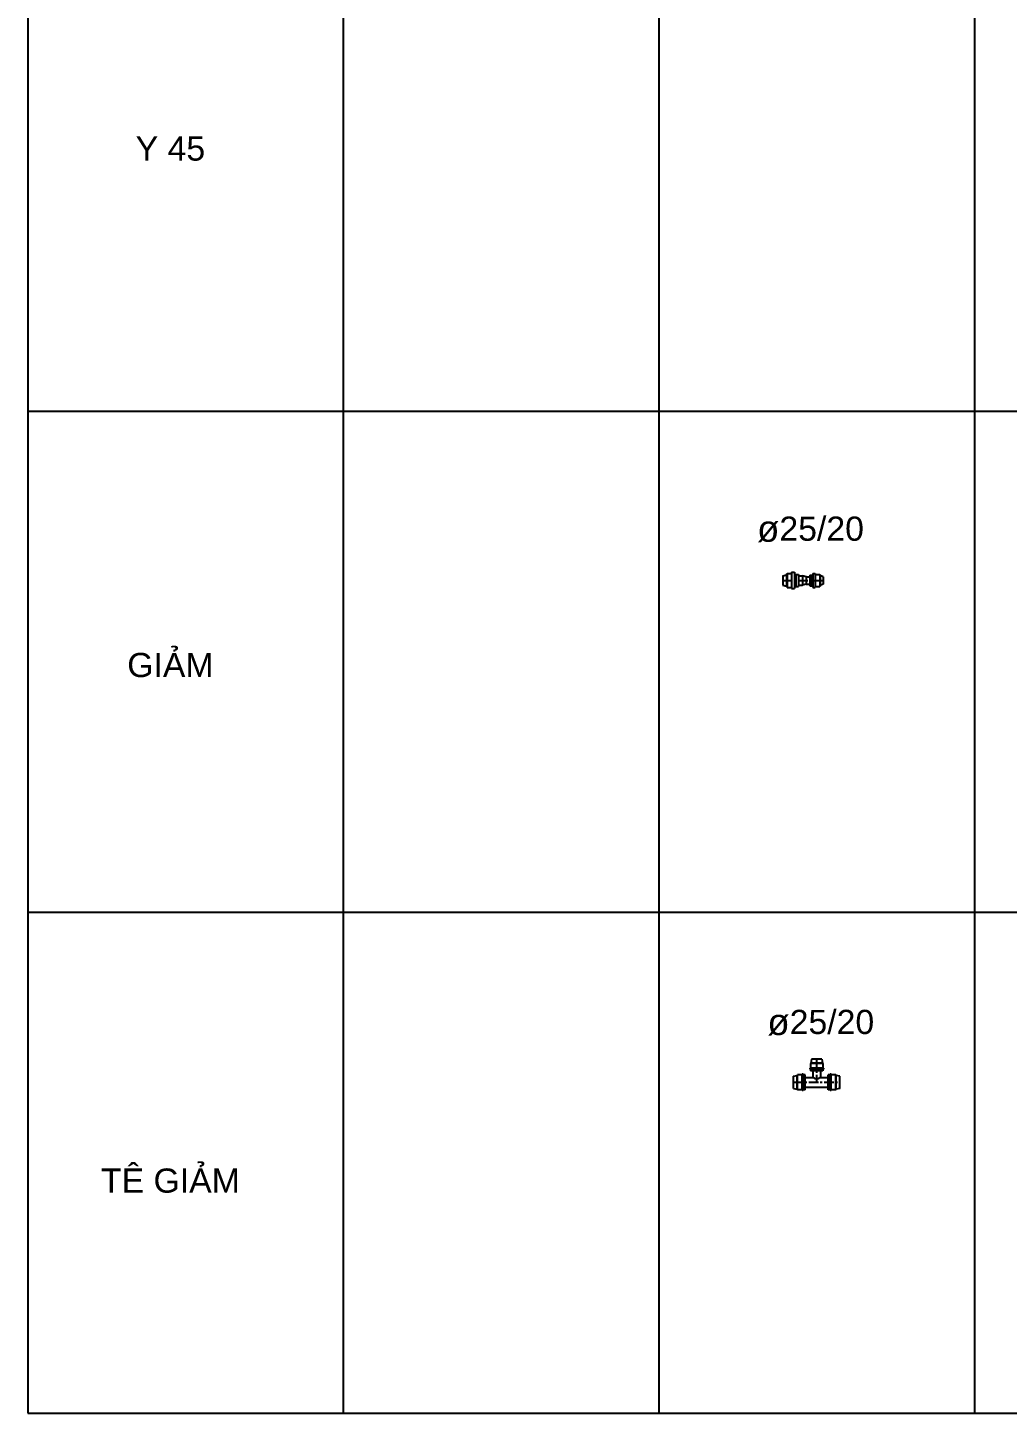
# Model space of a CAD drawing. Header units: millimetres. Extents: x 1218 to 72853, y -34712 to 16286.
# Drawn here: x 20687 to 23928, y -14644 to -10059 of the extents above; entities that cross this region are included whole.
import ezdxf
from ezdxf.enums import TextEntityAlignment as Align

# ---------------------------------------------------------------- set-up
doc = ezdxf.new("R2010")
doc.units = ezdxf.units.MM
doc.linetypes.add('CENTER', pattern=[50.8, 31.75, -6.35, 6.35, -6.35])
doc.styles.get("Standard").update_dxf_attribs({"font": 'arial.ttf'})

# ---------------------------------------------------------------- blocks, each defined once
blk = doc.blocks.new('GIAM-D25x20 HDPE')
at = {"linetype": 'Continuous'}
for p, q in [((-59.3, 15.5), (-47.2, 18.3)), ((-59.3, 15.5), (-59.3, -15.5)), ((-47.2, 18.3), (-45.3, 22.8)), ((-45.3, 22.8), (-30.9, 22.8)), ((-30.9, 27), (-21.1, 27)), ((-16.8, 15.5), (-21.1, 15.5)), ((-16.8, 19.7), (-7.2, 19.7)), ((-7.2, 19.7), (-7.2, -19.7)), ((-7.2, 15.5), (5.2, 15.5)), ((17.6, 12.2), (5.2, 15.5)), ((17.6, 12.2), (30, 12.2)), ((30, 17.2), (30, -17.2)), ((30, 17.2), (36.6, 17.2)), ((36.6, 12.2), (40.1, 12.2)), ((40.1, 23), (48, 23)), ((48, 19.6), (62.9, 19.6)), ((64.4, 16.1), (62.9, 19.6)), ((73.6, 12.2), (64.4, 16.1)), ((73.6, 12.2), (73.6, -12.2)), ((-59.3, -15.5), (-47.2, -18.3)), ((-47.2, -18.3), (-45.3, -22.8)), ((-45.3, -22.8), (-30.9, -22.8)), ((-30.9, -27), (-21.1, -27)), ((-16.8, -15.5), (-21.1, -15.5)), ((-16.8, -19.7), (-7.2, -19.7)), ((-7.2, -15.5), (5.2, -15.5)), ((17.6, -12.2), (5.2, -15.5)), ((17.6, -12.2), (30, -12.2)), ((30, -17.2), (36.6, -17.2)), ((36.6, -12.2), (40.1, -12.2)), ((40.1, -23), (48, -23)), ((48, -19.6), (62.9, -19.6)), ((64.4, -16.1), (62.9, -19.6)), ((73.6, -12.2), (64.4, -16.1))]:
    blk.add_line(p, q, dxfattribs=at)
at = {"color": 8, "linetype": 'CENTER'}
blk.add_line((-59.3, 0), (73.6, 0), dxfattribs=at)
at = {"color": 8, "linetype": 'Continuous'}
for p, q in [((-47.2, 18.3), (-47.2, -18.3)), ((-45.3, 22.8), (-45.3, -22.8)), ((-30.9, 27), (-30.9, -27)), ((-21.1, 27), (-21.1, -27)), ((-16.8, 19.7), (-16.8, -19.7)), ((5.2, 15.5), (5.2, -15.5)), ((17.6, 12.2), (17.6, -12.2)), ((36.6, 17.2), (36.6, -17.2)), ((40.1, 23), (40.1, -23)), ((48, 23), (48, -23)), ((62.9, 19.6), (62.9, -19.6)), ((64.4, 16.1), (64.4, -16.1))]:
    blk.add_line(p, q, dxfattribs=at)
at = {"linetype": 'Continuous', "flags": 1}
for p in [(-30.9, 0), (48, 0)]:
    blk.add_attdef('AMC', p, '', height=0.5, dxfattribs=at)
blk = doc.blocks.new('TE-D25x20 HDPE')
at = {"color": 8, "linetype": 'Continuous'}
for p, q in [((23, 46.7), (-23, 46.7)), ((20.7, 62.6), (-20.7, 62.6)), ((18.9, 63.2), (-18.9, 63.2)), ((-64.2, -22.9), (-64.2, 22.9)), ((-63.6, -24.7), (-63.6, 24.7)), ((-47.7, -27), (-47.7, 27)), ((-44.6, -27), (-44.6, 27)), ((-43.2, -24.5), (-43.2, 24.5)), ((23, 43.6), (-23, 43.6)), ((20.5, 42.2), (-20.5, 42.2)), ((43.2, -24.5), (43.2, 24.5)), ((44.6, -27), (44.6, 27)), ((47.7, -27), (47.7, 27)), ((63.7, -24.4), (63.7, 24.4)), ((64.2, -22.9), (64.2, 22.9))]:
    blk.add_line(p, q, dxfattribs=at)
at = {"linetype": 'Continuous'}
for p, q in [((-23, 46.7), (-23, 43.6)), ((-18.9, 63.2), (-20.7, 62.6)), ((-20.7, 62.6), (-20.7, 46.7)), ((-16.6, 75.9), (-18.9, 63.2)), ((16.6, 75.9), (-16.6, 75.9)), ((16.6, 75.9), (18.9, 63.2)), ((18.9, 63.2), (20.7, 62.6)), ((20.7, 62.6), (20.7, 46.7)), ((23, 46.7), (23, 43.6)), ((-76.9, 20.6), (-64.2, 22.9)), ((-76.9, -20.6), (-76.9, 20.6)), ((-64.2, 22.9), (-63.6, 24.7)), ((-47.7, 24.7), (-63.6, 24.7)), ((-44.6, 27), (-47.7, 27)), ((-43.2, 23.2), (-44.6, 23.2)), ((-38.5, 24.5), (-43.2, 24.5)), ((-38.5, -24.5), (-38.5, 24.5)), ((-38.5, 16), (-12.5, 16)), ((-20.5, 42.2), (-20.5, 37.6)), ((20.5, 37.6), (-20.5, 37.6)), ((-19.2, 43.6), (-19.2, 42.2)), ((-12.5, 37.6), (-12.5, 16)), ((12.5, 37.6), (12.5, 16)), ((12.5, 16), (38.5, 16)), ((19.2, 43.6), (19.2, 42.2)), ((20.5, 42.2), (20.5, 37.6)), ((38.5, -24.5), (38.5, 24.5)), ((43.2, 24.5), (38.5, 24.5)), ((44.6, 23.2), (43.2, 23.2)), ((47.7, 27), (44.6, 27)), ((63.2, 24.7), (47.7, 24.7)), ((64.2, 22.9), (63.7, 24.4)), ((76.9, 20.6), (64.2, 22.9)), ((76.9, -20.6), (76.9, 20.6)), ((-76.9, -20.6), (-64.2, -22.9)), ((-64.2, -22.9), (-63.6, -24.7)), ((-47.7, -24.7), (-63.6, -24.7)), ((-44.6, -27), (-47.7, -27)), ((-43.2, -23.2), (-44.6, -23.2)), ((-38.5, -24.5), (-43.2, -24.5)), ((-38.5, -16), (38.5, -16)), ((43.2, -24.5), (38.5, -24.5)), ((44.6, -23.2), (43.2, -23.2)), ((47.7, -27), (44.6, -27)), ((63.2, -24.7), (47.7, -24.7)), ((64.2, -22.9), (63.7, -24.4)), ((76.9, -20.6), (64.2, -22.9))]:
    blk.add_line(p, q, dxfattribs=at)
at = {"color": 8, "linetype": 'CENTER'}
for p, q in [((0, 75.9), (0, 0)), ((-76.9, 0), (76.9, 0))]:
    blk.add_line(p, q, dxfattribs=at)
at = {"linetype": 'Continuous'}
for centre, start, end in [((63.3, 24.3), 9.043, 94.7105), ((63.3, -24.3), 265.2895, 350.957)]:
    blk.add_arc(centre, 0.454, start, end, dxfattribs=at)
for points, knots in [([(0, 10.8), (-0.6, 10.8), (-1.2, 10.9), (-2.4, 11.1), (-3, 11.2), (-4.8, 11.7), (-5.9, 12.1), (-8, 13.2), (-9.1, 13.7), (-10.9, 14.9), (-11.7, 15.5), (-12.5, 16)], [0, 0, 0, 0, 1.840747, 1.840747, 3.681493, 3.681493, 7.362987, 7.362987, 11.04448, 11.04448, 14.563434, 14.563434, 14.563434, 14.563434]), ([(12.5, 16), (11.7, 15.5), (10.9, 14.9), (9.1, 13.7), (8, 13.2), (5.9, 12.1), (4.8, 11.7), (3, 11.2), (2.4, 11.1), (1.2, 10.9), (0.6, 10.8), (0, 10.8)], [101.15643, 101.15643, 101.15643, 101.15643, 104.676553, 104.676553, 108.358372, 108.358372, 112.040191, 112.040191, 113.8811, 113.8811, 115.72201, 115.72201, 115.72201, 115.72201])]:
    blk.add_open_spline(points, degree=3, knots=knots, dxfattribs=at)
at = {"linetype": 'Continuous', "flags": 1}
for p in [(0, 46.7), (-47.7, 0), (47.7, 0)]:
    blk.add_attdef('AMC', p, '', height=0.5, dxfattribs=at)

msp = doc.modelspace()

# ---------------------------------------------------------------- linework, layer by layer
at = {"linetype": 'Continuous'}
for p, q in [((20687, -5474.9), (20687, -14643.9)), ((21731, -5474.9), (21731, -14643.9)), ((22775.1, -5474.9), (22775.1, -14643.9)), ((23819.1, -5474.9), (23819.1, -14643.9)), ((20687, -11328.4), (46860, -11328.4)), ((20687, -12986.2), (46860, -12986.2)), ((20687, -14643.9), (46860, -14643.9))]:
    msp.add_line(p, q, dxfattribs=at)

# ---------------------------------------------------------------- block references
at = {"color": 1}
for name, p in [('GIAM-D25x20 HDPE', (23244.5, -11888.4)), ('TE-D25x20 HDPE', (23297, -13548.7))]:
    msp.add_blockref(name, p, dxfattribs=at)

# ---------------------------------------------------------------- texts
at = {"color": 1, "ltscale": 500}
for s, p in [('Y 45', (21159, -10459.2)), ('GIẢM', (21159, -12168)), ('TÊ GIẢM', (21159, -13874))]:
    msp.add_text(s, height=80, rotation=360, dxfattribs=at).set_placement(p, align=Align.MIDDLE_CENTER)
at = {"color": 2, "ltscale": 500, "char_height": 80, "attachment_point": 1}
for insert in [(23099.8, -11673.6), (23133.8, -13305.7)]:
    msp.add_mtext_dynamic_manual_height_columns('{\\H1.08333x;ø\\A1;\\H0.92308x;25/20}', width=2693.132, gutter_width=15, heights=[91.3], dxfattribs=dict(at, insert=insert))

doc.saveas('drawing.dxf')
